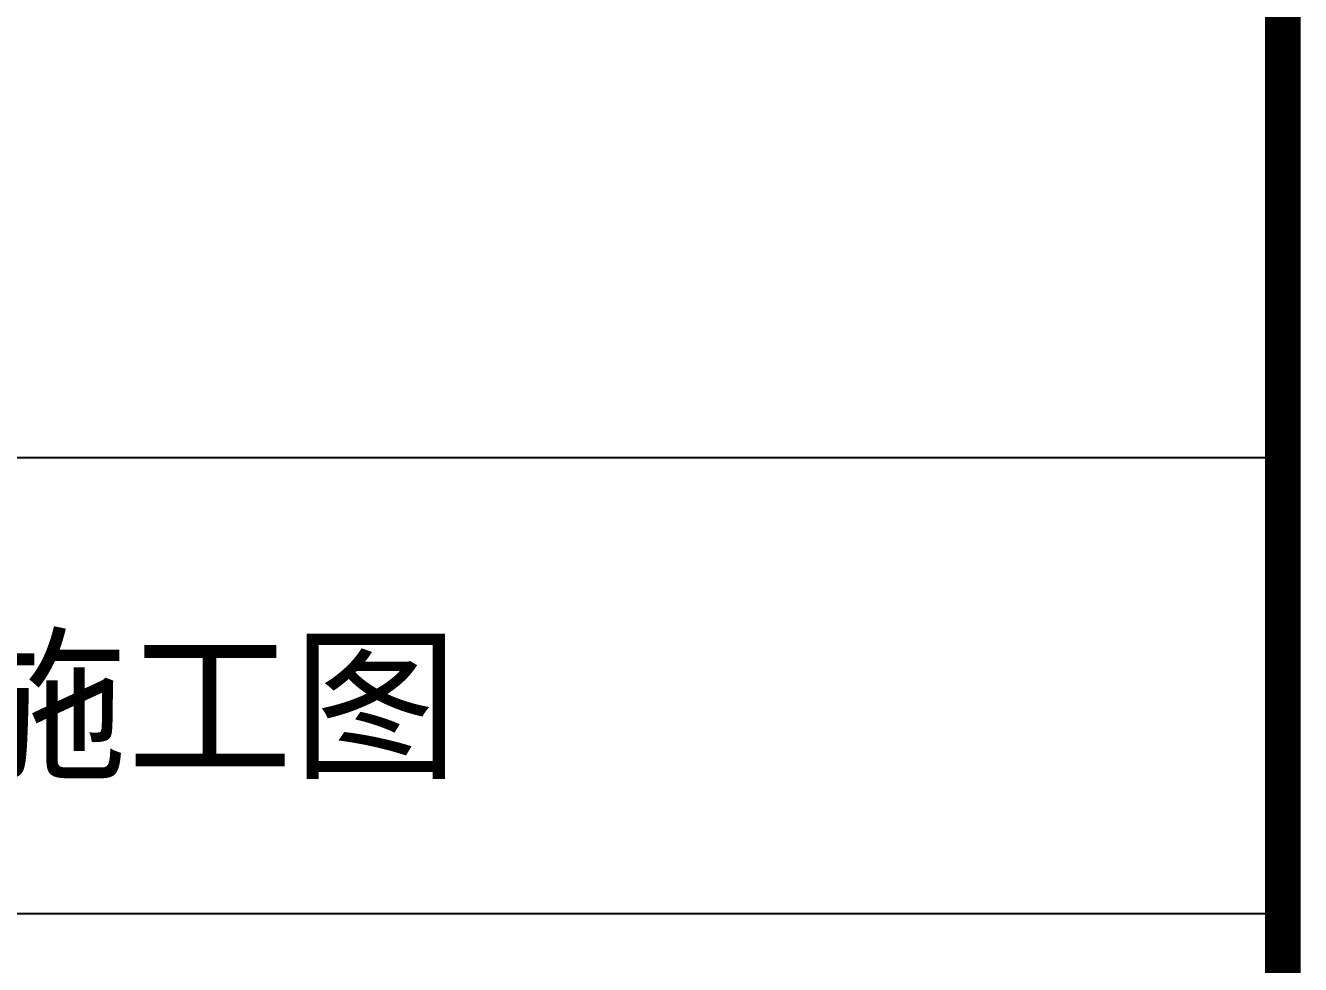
# Model space of a CAD drawing. Extents: x -737978 to 768813, y -372247 to 1140308.
# Drawn here: x -441114 to -437508, y -28425 to -25768 of the extents above; entities that cross this region are included whole.
import ezdxf

# ---------------------------------------------------------------- set-up
doc = ezdxf.new("R2010")
doc.units = 0
doc.header["$LTSCALE"] = 10
doc.header["$MEASUREMENT"] = 0
doc.layers.get('0').update_dxf_attribs({"linetype": 'CONTINUOUS'})
doc.layers.add('PUB_TITLE', color=4, linetype='CONTINUOUS')
doc.styles.add('-宋体', font='', dxfattribs={"width": 0.8})
doc.styles.get('-宋体').set_extended_font_data('SimSun')

# ---------------------------------------------------------------- blocks, each defined once
blk = doc.blocks.new('TQ1')
at = {"layer": 'PUB_TITLE'}
for p, q in [((-49854.8, -407354.8), (-43854.8, -407354.8)), ((-49854.8, -408254.8), (-43854.8, -408254.8))]:
    blk.add_line(p, q, dxfattribs=at)
at = {"layer": 'PUB_TITLE', "style": '-宋体'}
blk.add_text('施工图', height=240, dxfattribs=at).set_placement((-46462.9, -407963.2))

msp = doc.modelspace()

# ---------------------------------------------------------------- linework, layer by layer
at = {"layer": 'PUB_TITLE', "const_width": 100}
msp.add_lwpolyline([(-518157.6, -42902.5), (-437557.6, -42902.5), (-437557.6, 14497.5), (-518157.6, 14497.5)], close=True, dxfattribs=at)
msp.add_lwpolyline([(-518157.6, -42902.5), (-437557.6, -42902.5), (-437557.6, 14497.5), (-518157.6, 14497.5)], close=True, dxfattribs=at)
msp.add_lwpolyline([(-518157.6, -42902.5), (-437557.6, -42902.5), (-437557.6, 14497.5), (-518157.6, 14497.5)], close=True, dxfattribs=at)

# ---------------------------------------------------------------- block references
at = {"xscale": 1.433507481003284, "yscale": 1.433507481003284, "zscale": 1.433507481003284}
msp.add_blockref('TQ1', (-374691.5, 556956.1), dxfattribs=at)

doc.saveas('drawing.dxf')
